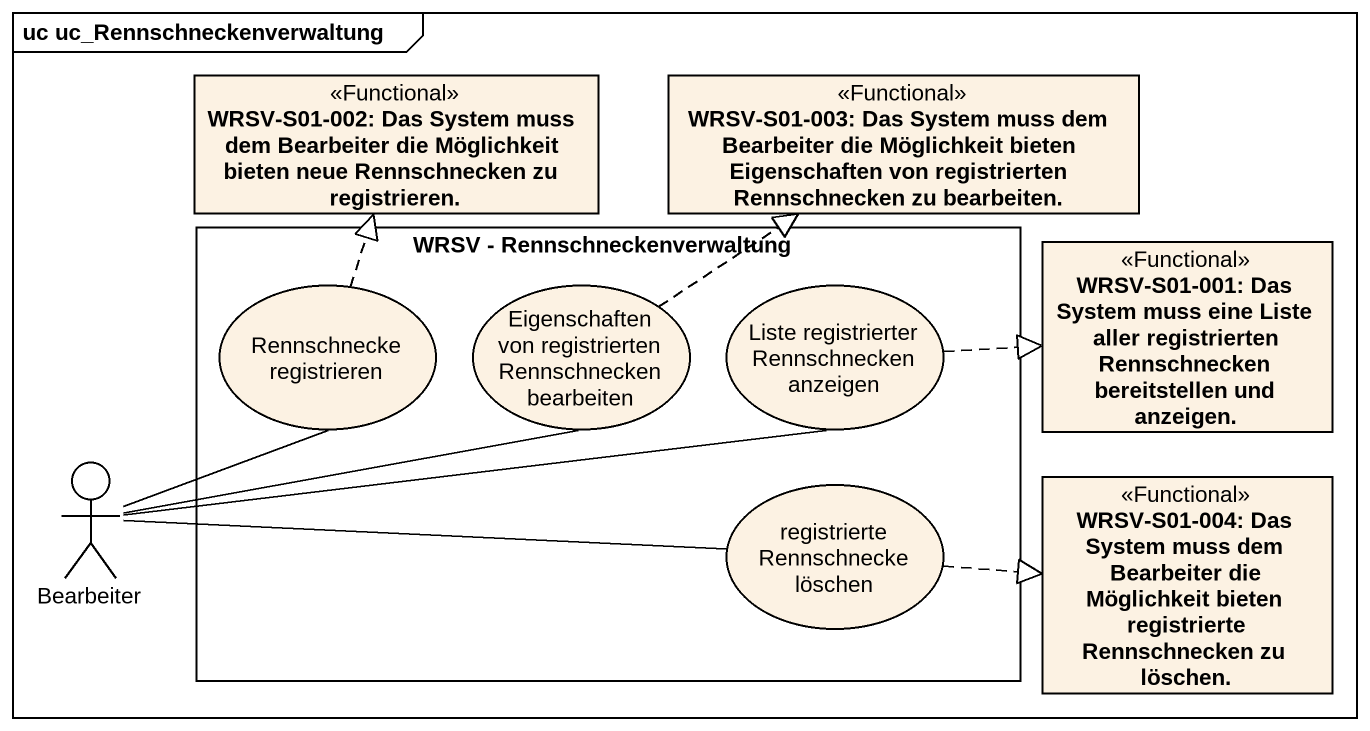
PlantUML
@startuml
mainframe uc uc_Rennschneckenverwaltung
allowmixing
hide circle
hide empty members
class "WRSV-S01-002: Das System muss dem Bearbeiter die Möglichkeit bieten neue Rennschnecken zu registrieren." as WRSV_S01_002_Das_System <<Functional>>
class "WRSV-S01-003: Das System muss dem Bearbeiter die Möglichkeit bieten Eigenschaften von registrierten Rennschnecken zu bearbeiten." as WRSV_S01_003_Das_System <<Functional>>
rectangle "WRSV - Rennschneckenverwaltung" as WRSV_Rennschneckenverwaltung {
  usecase "Rennschnecke registrieren" as Rennschnecke_registrieren
  usecase "Eigenschaften von registrierten Rennschnecken bearbeiten" as Eigenschaften_von
  usecase "Liste registrierter Rennschnecken anzeigen" as Liste_registrierter
  usecase "registrierte Rennschnecke löschen" as registrierte_Rennschnecke
}
class "WRSV-S01-001: Das System muss eine Liste aller registrierten Rennschnecken bereitstellen und anzeigen." as WRSV_S01_001_Das_System <<Functional>>
actor Bearbeiter
class "WRSV-S01-004: Das System muss dem Bearbeiter die Möglichkeit bieten registrierte Rennschnecken zu löschen." as WRSV_S01_004_Das_System <<Functional>>
Rennschnecke_registrieren .up.|> WRSV_S01_002_Das_System
Eigenschaften_von .up.|> WRSV_S01_003_Das_System
Liste_registrierter .right.|> WRSV_S01_001_Das_System
Bearbeiter -up- Rennschnecke_registrieren
Bearbeiter -right- Eigenschaften_von
Bearbeiter -right- Liste_registrierter
Bearbeiter -right- registrierte_Rennschnecke
registrierte_Rennschnecke .right.|> WRSV_S01_004_Das_System
@enduml
